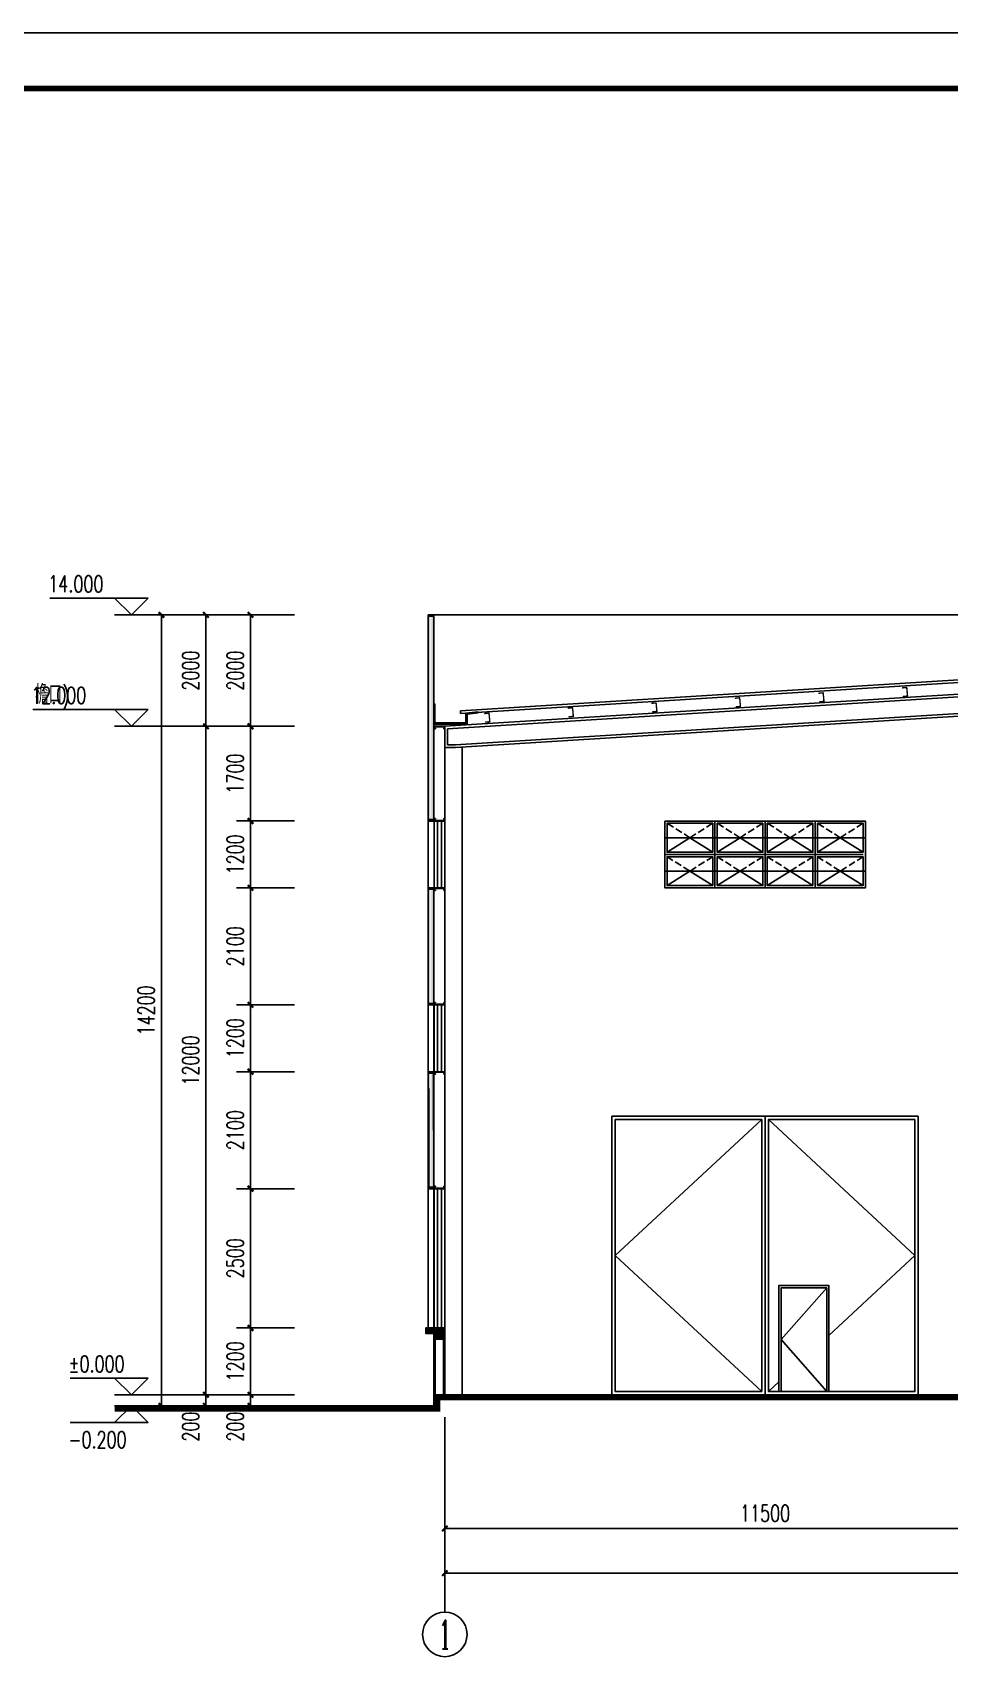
# Model space of a CAD drawing. Extents: x 4267484 to 4395158, y -674551 to -235742.
# Drawn here: x 4310900 to 4327353, y -644614 to -615151 of the extents above; entities that cross this region are included whole.
import ezdxf
from ezdxf.enums import TextEntityAlignment as Align

# ---------------------------------------------------------------- set-up
doc = ezdxf.new("R2010")
doc.units = 0
doc.header["$LTSCALE"] = 1000
doc.header["$MEASUREMENT"] = 0
doc.linetypes.add('DASH', pattern=[0.35, 0.25, -0.1])
doc.layers.get('0').update_dxf_attribs({"linetype": 'CONTINUOUS'})
doc.layers.get('Defpoints').update_dxf_attribs({"linetype": 'CONTINUOUS'})
doc.layers.add('_0', color=7, linetype='CONTINUOUS', lineweight=25)
for name, color, linetype in [('AXIS', 3, 'CONTINUOUS'), ('AXIS_TEXT', 7, 'CONTINUOUS'), ('DIM_ELEV', 3, 'CONTINUOUS'), ('PUB_DIM', 3, 'CONTINUOUS'), ('PUB_HATCH', 8, 'CONTINUOUS'), ('PUB_TEXT', 7, 'CONTINUOUS'), ('PUB_TITLE', 4, 'CONTINUOUS'), ('PUB_WALL', 9, 'CONTINUOUS'), ('STAIR', 5, 'CONTINUOUS'), ('WALL', 2, 'CONTINUOUS'), ('WINDOW', 4, 'CONTINUOUS'), ('剖面', 233, 'CONTINUOUS'), ('建筑外轮廓', 11, 'CONTINUOUS')]:
    doc.layers.add(name, color=color, linetype=linetype)
doc.styles.add('_TCH_AXIS', font='COMPLEX', dxfattribs={"bigfont": 'GBCBIG'})
doc.styles.add('_TCH_DIM', font='SIMPLEX', dxfattribs={"bigfont": 'GBCBIG'})
doc.styles.add('_TCH_DIM_T3', font='SIMPLEX', dxfattribs={"width": 0.705882, "bigfont": 'GBCBIG'})
doc.styles.add('COMPLEX', font='COMPLEX')
doc.dimstyles.new('_TCH_ARCH&&100', dxfattribs={"dimtxt": 297.5, "dimasz": 100, "dimexe": 250, "dimexo": 300, "dimgap": 126.25, "dimtad": 1, "dimdec": 0, "dimzin": 0, "dimdsep": 46, "dimtxsty": '_TCH_DIM_T3', "dimblk": 'ARCHTICK', "dimcen": 0.09, "dimclrt": 7, "dimazin": 2, "dimtfac": 1, "dimtdec": 0, "dimtix": 1, "dimtmove": 2, "dimatfit": 3, "dimfxl": 0, "dimtolj": 1, "dimtzin": 0, "dimarcsym": 0})

# ---------------------------------------------------------------- blocks, each defined once
blk = doc.blocks.new('_ArchTick')
at = {"color": 0, "linetype": 'ByBlock', "const_width": 0.4}
blk.add_lwpolyline([(-0.5, -0.5), (0.5, 0.5)], dxfattribs=at)
blk = doc.blocks.new('*D24')
at = {"layer": 'Defpoints', "color": 0}
for p in [(4314809, -625599), (4315896, -625599), (4315896, -627599)]:
    blk.add_point(p, dxfattribs=at)
at = {"layer": 'PUB_DIM', "color": 0, "lineweight": -2}
for p, q in [((4315596, -625599), (4314559, -625599)), ((4314809, -627599), (4314809, -625599)), ((4315596, -627599), (4314559, -627599))]:
    blk.add_line(p, q, dxfattribs=at)
at = {"layer": 'PUB_DIM', "color": 0, "lineweight": -2, "xscale": 100, "yscale": 100, "zscale": 100}
for p, rotation in [((4314809, -625599), 90), ((4314809, -627599), 270)]:
    blk.add_blockref('_ArchTick', p, dxfattribs=dict(at, rotation=rotation))
at = {"layer": 'PUB_DIM', "color": 7, "insert": (4314534, -626599), "char_height": 297.5, "attachment_point": 5, "rotation": 90, "style": '_TCH_DIM_T3'}
blk.add_mtext('\\A1;2000', dxfattribs=at)
blk = doc.blocks.new('*D25')
at = {"layer": 'Defpoints', "color": 0}
for p in [(4314809, -627599), (4315896, -627599), (4315896, -629299)]:
    blk.add_point(p, dxfattribs=at)
at = {"layer": 'PUB_DIM', "color": 0, "lineweight": -2}
for p, q in [((4315596, -627599), (4314559, -627599)), ((4314809, -629299), (4314809, -627599)), ((4315596, -629299), (4314559, -629299))]:
    blk.add_line(p, q, dxfattribs=at)
at = {"layer": 'PUB_DIM', "color": 0, "lineweight": -2, "xscale": 100, "yscale": 100, "zscale": 100}
for p, rotation in [((4314809, -627599), 90), ((4314809, -629299), 270)]:
    blk.add_blockref('_ArchTick', p, dxfattribs=dict(at, rotation=rotation))
at = {"layer": 'PUB_DIM', "color": 7, "insert": (4314534, -628449), "char_height": 297.5, "attachment_point": 5, "rotation": 90, "style": '_TCH_DIM_T3'}
blk.add_mtext('\\A1;1700', dxfattribs=at)
blk = doc.blocks.new('*D26')
at = {"layer": 'Defpoints', "color": 0}
for p in [(4314809, -629299), (4315896, -629299), (4315896, -630499)]:
    blk.add_point(p, dxfattribs=at)
at = {"layer": 'PUB_DIM', "color": 0, "lineweight": -2}
for p, q in [((4315596, -629299), (4314559, -629299)), ((4314809, -630499), (4314809, -629299)), ((4315596, -630499), (4314559, -630499))]:
    blk.add_line(p, q, dxfattribs=at)
at = {"layer": 'PUB_DIM', "color": 0, "lineweight": -2, "xscale": 100, "yscale": 100, "zscale": 100}
for p, rotation in [((4314809, -629299), 90), ((4314809, -630499), 270)]:
    blk.add_blockref('_ArchTick', p, dxfattribs=dict(at, rotation=rotation))
at = {"layer": 'PUB_DIM', "color": 7, "insert": (4314534, -629899), "char_height": 297.5, "attachment_point": 5, "rotation": 90, "style": '_TCH_DIM_T3'}
blk.add_mtext('\\A1;1200', dxfattribs=at)
blk = doc.blocks.new('*D27')
at = {"layer": 'Defpoints', "color": 0}
for p in [(4314809, -630499), (4315896, -630499), (4315896, -632599)]:
    blk.add_point(p, dxfattribs=at)
at = {"layer": 'PUB_DIM', "color": 0, "lineweight": -2}
for p, q in [((4315596, -630499), (4314559, -630499)), ((4314809, -632599), (4314809, -630499)), ((4315596, -632599), (4314559, -632599))]:
    blk.add_line(p, q, dxfattribs=at)
at = {"layer": 'PUB_DIM', "color": 0, "lineweight": -2, "xscale": 100, "yscale": 100, "zscale": 100}
for p, rotation in [((4314809, -630499), 90), ((4314809, -632599), 270)]:
    blk.add_blockref('_ArchTick', p, dxfattribs=dict(at, rotation=rotation))
at = {"layer": 'PUB_DIM', "color": 7, "insert": (4314534, -631549), "char_height": 297.5, "attachment_point": 5, "rotation": 90, "style": '_TCH_DIM_T3'}
blk.add_mtext('\\A1;2100', dxfattribs=at)
blk = doc.blocks.new('*D28')
at = {"layer": 'Defpoints', "color": 0}
for p in [(4314809, -632599), (4315896, -632599), (4315896, -633799)]:
    blk.add_point(p, dxfattribs=at)
at = {"layer": 'PUB_DIM', "color": 0, "lineweight": -2}
for p, q in [((4315596, -632599), (4314559, -632599)), ((4314809, -633799), (4314809, -632599)), ((4315596, -633799), (4314559, -633799))]:
    blk.add_line(p, q, dxfattribs=at)
at = {"layer": 'PUB_DIM', "color": 0, "lineweight": -2, "xscale": 100, "yscale": 100, "zscale": 100}
for p, rotation in [((4314809, -632599), 90), ((4314809, -633799), 270)]:
    blk.add_blockref('_ArchTick', p, dxfattribs=dict(at, rotation=rotation))
at = {"layer": 'PUB_DIM', "color": 7, "insert": (4314534, -633199), "char_height": 297.5, "attachment_point": 5, "rotation": 90, "style": '_TCH_DIM_T3'}
blk.add_mtext('\\A1;1200', dxfattribs=at)
blk = doc.blocks.new('*D29')
at = {"layer": 'Defpoints', "color": 0}
for p in [(4314809, -633799), (4315896, -633799), (4315896, -635899)]:
    blk.add_point(p, dxfattribs=at)
at = {"layer": 'PUB_DIM', "color": 0, "lineweight": -2}
for p, q in [((4315596, -633799), (4314559, -633799)), ((4314809, -635899), (4314809, -633799)), ((4315596, -635899), (4314559, -635899))]:
    blk.add_line(p, q, dxfattribs=at)
at = {"layer": 'PUB_DIM', "color": 0, "lineweight": -2, "xscale": 100, "yscale": 100, "zscale": 100}
for p, rotation in [((4314809, -633799), 90), ((4314809, -635899), 270)]:
    blk.add_blockref('_ArchTick', p, dxfattribs=dict(at, rotation=rotation))
at = {"layer": 'PUB_DIM', "color": 7, "insert": (4314534, -634849), "char_height": 297.5, "attachment_point": 5, "rotation": 90, "style": '_TCH_DIM_T3'}
blk.add_mtext('\\A1;2100', dxfattribs=at)
blk = doc.blocks.new('*D30')
at = {"layer": 'Defpoints', "color": 0}
for p in [(4314809, -635899), (4315896, -635899), (4315896, -638399)]:
    blk.add_point(p, dxfattribs=at)
at = {"layer": 'PUB_DIM', "color": 0, "lineweight": -2}
for p, q in [((4315596, -635899), (4314559, -635899)), ((4314809, -638399), (4314809, -635899)), ((4315596, -638399), (4314559, -638399))]:
    blk.add_line(p, q, dxfattribs=at)
at = {"layer": 'PUB_DIM', "color": 0, "lineweight": -2, "xscale": 100, "yscale": 100, "zscale": 100}
for p, rotation in [((4314809, -635899), 90), ((4314809, -638399), 270)]:
    blk.add_blockref('_ArchTick', p, dxfattribs=dict(at, rotation=rotation))
at = {"layer": 'PUB_DIM', "color": 7, "insert": (4314534, -637149), "char_height": 297.5, "attachment_point": 5, "rotation": 90, "style": '_TCH_DIM_T3'}
blk.add_mtext('\\A1;2500', dxfattribs=at)
blk = doc.blocks.new('*D31')
at = {"layer": 'Defpoints', "color": 0}
for p in [(4314809, -638399), (4315896, -638399), (4315896, -639599)]:
    blk.add_point(p, dxfattribs=at)
at = {"layer": 'PUB_DIM', "color": 0, "lineweight": -2}
for p, q in [((4315596, -638399), (4314559, -638399)), ((4314809, -639599), (4314809, -638399)), ((4315596, -639599), (4314559, -639599))]:
    blk.add_line(p, q, dxfattribs=at)
at = {"layer": 'PUB_DIM', "color": 0, "lineweight": -2, "xscale": 100, "yscale": 100, "zscale": 100}
for p, rotation in [((4314809, -638399), 90), ((4314809, -639599), 270)]:
    blk.add_blockref('_ArchTick', p, dxfattribs=dict(at, rotation=rotation))
at = {"layer": 'PUB_DIM', "color": 7, "insert": (4314534, -638999), "char_height": 297.5, "attachment_point": 5, "rotation": 90, "style": '_TCH_DIM_T3'}
blk.add_mtext('\\A1;1200', dxfattribs=at)
blk = doc.blocks.new('*D32')
at = {"layer": 'Defpoints', "color": 0}
for p in [(4314809, -639599), (4315896, -639599), (4315896, -639799)]:
    blk.add_point(p, dxfattribs=at)
at = {"layer": 'PUB_DIM', "color": 0, "lineweight": -2}
for p, q in [((4315596, -639599), (4314559, -639599)), ((4314809, -639599), (4314809, -639499)), ((4314809, -639799), (4314809, -639599)), ((4315596, -639799), (4314559, -639799)), ((4314809, -639799), (4314809, -639899))]:
    blk.add_line(p, q, dxfattribs=at)
at = {"layer": 'PUB_DIM', "color": 0, "lineweight": -2, "xscale": 100, "yscale": 100, "zscale": 100}
for p, rotation in [((4314809, -639599), 270), ((4314809, -639799), 90)]:
    blk.add_blockref('_ArchTick', p, dxfattribs=dict(at, rotation=rotation))
at = {"layer": 'PUB_DIM', "color": 7, "insert": (4314534, -640169), "char_height": 297.5, "attachment_point": 5, "rotation": 90, "style": '_TCH_DIM_T3'}
blk.add_mtext('\\A1;200', dxfattribs=at)
blk = doc.blocks.new('*D33')
at = {"layer": 'Defpoints', "color": 0}
for p in [(4313209, -625599), (4314796, -625599), (4314796, -639799)]:
    blk.add_point(p, dxfattribs=at)
at = {"layer": 'PUB_DIM', "color": 0, "lineweight": -2}
for p, q in [((4314496, -625599), (4312959, -625599)), ((4313209, -639799), (4313209, -625599)), ((4314496, -639799), (4312959, -639799))]:
    blk.add_line(p, q, dxfattribs=at)
at = {"layer": 'PUB_DIM', "color": 0, "lineweight": -2, "xscale": 100, "yscale": 100, "zscale": 100}
for p, rotation in [((4313209, -625599), 90), ((4313209, -639799), 270)]:
    blk.add_blockref('_ArchTick', p, dxfattribs=dict(at, rotation=rotation))
at = {"layer": 'PUB_DIM', "color": 7, "insert": (4312934, -632699), "char_height": 297.5, "attachment_point": 5, "rotation": 90, "style": '_TCH_DIM_T3'}
blk.add_mtext('\\A1;14200', dxfattribs=at)
blk = doc.blocks.new('*D34')
at = {"layer": 'Defpoints', "color": 0}
for p in [(4314009, -625599), (4314796, -625599), (4314796, -627599)]:
    blk.add_point(p, dxfattribs=at)
at = {"layer": 'PUB_DIM', "color": 0, "lineweight": -2}
for p, q in [((4314496, -625599), (4313759, -625599)), ((4314009, -627599), (4314009, -625599)), ((4314496, -627599), (4313759, -627599))]:
    blk.add_line(p, q, dxfattribs=at)
at = {"layer": 'PUB_DIM', "color": 0, "lineweight": -2, "xscale": 100, "yscale": 100, "zscale": 100}
for p, rotation in [((4314009, -625599), 90), ((4314009, -627599), 270)]:
    blk.add_blockref('_ArchTick', p, dxfattribs=dict(at, rotation=rotation))
at = {"layer": 'PUB_DIM', "color": 7, "insert": (4313734, -626599), "char_height": 297.5, "attachment_point": 5, "rotation": 90, "style": '_TCH_DIM_T3'}
blk.add_mtext('\\A1;2000', dxfattribs=at)
blk = doc.blocks.new('*D35')
at = {"layer": 'Defpoints', "color": 0}
for p in [(4314009, -627599), (4314796, -627599), (4314796, -639599)]:
    blk.add_point(p, dxfattribs=at)
at = {"layer": 'PUB_DIM', "color": 0, "lineweight": -2}
for p, q in [((4314496, -627599), (4313759, -627599)), ((4314009, -639599), (4314009, -627599)), ((4314496, -639599), (4313759, -639599))]:
    blk.add_line(p, q, dxfattribs=at)
at = {"layer": 'PUB_DIM', "color": 0, "lineweight": -2, "xscale": 100, "yscale": 100, "zscale": 100}
for p, rotation in [((4314009, -627599), 90), ((4314009, -639599), 270)]:
    blk.add_blockref('_ArchTick', p, dxfattribs=dict(at, rotation=rotation))
at = {"layer": 'PUB_DIM', "color": 7, "insert": (4313734, -633599), "char_height": 297.5, "attachment_point": 5, "rotation": 90, "style": '_TCH_DIM_T3'}
blk.add_mtext('\\A1;12000', dxfattribs=at)
blk = doc.blocks.new('*D36')
at = {"layer": 'Defpoints', "color": 0}
for p in [(4314009, -639599), (4314796, -639599), (4314796, -639799)]:
    blk.add_point(p, dxfattribs=at)
at = {"layer": 'PUB_DIM', "color": 0, "lineweight": -2}
for p, q in [((4314496, -639599), (4313759, -639599)), ((4314009, -639599), (4314009, -639499)), ((4314009, -639799), (4314009, -639599)), ((4314496, -639799), (4313759, -639799)), ((4314009, -639799), (4314009, -639899))]:
    blk.add_line(p, q, dxfattribs=at)
at = {"layer": 'PUB_DIM', "color": 0, "lineweight": -2, "xscale": 100, "yscale": 100, "zscale": 100}
for p, rotation in [((4314009, -639599), 270), ((4314009, -639799), 90)]:
    blk.add_blockref('_ArchTick', p, dxfattribs=dict(at, rotation=rotation))
at = {"layer": 'PUB_DIM', "color": 7, "insert": (4313734, -640169), "char_height": 297.5, "attachment_point": 5, "rotation": 90, "style": '_TCH_DIM_T3'}
blk.add_mtext('\\A1;200', dxfattribs=at)
blk = doc.blocks.new('*D37')
at = {"layer": 'AXIS', "color": 0, "lineweight": -2}
for p, q in [((4318298, -640300), (4318298, -642250)), ((4329798, -640300), (4329798, -642250)), ((4318298, -642000), (4329798, -642000))]:
    blk.add_line(p, q, dxfattribs=at)
at = {"layer": 'Defpoints', "color": 0}
for p in [(4318298, -640000), (4329798, -640000), (4329798, -642000)]:
    blk.add_point(p, dxfattribs=at)
at = {"layer": 'AXIS', "color": 0, "lineweight": -2, "xscale": 100, "yscale": 100, "zscale": 100, "rotation": 180}
blk.add_blockref('_ArchTick', (4318298, -642000), dxfattribs=at)
at = {"layer": 'AXIS', "color": 0, "lineweight": -2, "xscale": 100, "yscale": 100, "zscale": 100}
blk.add_blockref('_ArchTick', (4329798, -642000), dxfattribs=at)
at = {"layer": 'AXIS', "color": 7, "insert": (4324048, -641725), "char_height": 297.5, "attachment_point": 5, "style": '_TCH_DIM_T3'}
blk.add_mtext('\\A1;11500', dxfattribs=at)
blk = doc.blocks.new('*D43')
at = {"layer": 'AXIS', "color": 0, "lineweight": -2}
for p, q in [((4318298, -640300), (4318298, -643050)), ((4365298, -640300), (4365298, -643050)), ((4318298, -642800), (4365298, -642800))]:
    blk.add_line(p, q, dxfattribs=at)
at = {"layer": 'Defpoints', "color": 0}
for p in [(4318298, -640000), (4365298, -640000), (4365298, -642800)]:
    blk.add_point(p, dxfattribs=at)
at = {"layer": 'AXIS', "color": 0, "lineweight": -2, "xscale": 100, "yscale": 100, "zscale": 100, "rotation": 180}
blk.add_blockref('_ArchTick', (4318298, -642800), dxfattribs=at)
at = {"layer": 'AXIS', "color": 0, "lineweight": -2, "xscale": 100, "yscale": 100, "zscale": 100}
blk.add_blockref('_ArchTick', (4365298, -642800), dxfattribs=at)
at = {"layer": 'AXIS', "color": 7, "insert": (4341798, -642525), "char_height": 297.5, "attachment_point": 5, "style": '_TCH_DIM_T3'}
blk.add_mtext('\\A1;47000', dxfattribs=at)
blk = doc.blocks.new('C-3015')
at = {"layer": 'PUB_HATCH', "linetype": 'DASH', "ltscale": 0.5}
for p, q in [((733687, 126065), (733277, 126325)), ((733687, 126065), (734097, 126325)), ((734587, 126065), (734177, 126325)), ((734587, 126065), (734997, 126325)), ((735487, 126065), (735077, 126325)), ((735487, 126065), (735897, 126325)), ((736387, 126065), (735977, 126325)), ((736387, 126065), (736797, 126325)), ((733277, 125725), (733687, 125465)), ((734097, 125725), (733687, 125465)), ((734177, 125725), (734587, 125465)), ((734997, 125725), (734587, 125465)), ((735077, 125725), (735487, 125465)), ((735897, 125725), (735487, 125465)), ((735977, 125725), (736387, 125465)), ((736797, 125725), (736387, 125465))]:
    blk.add_line(p, q, dxfattribs=at)
at = {"layer": 'PUB_HATCH'}
for p, q in [((736837, 126065), (733237, 126065)), ((733687, 126065), (733277, 125805)), ((733687, 126065), (734097, 125805)), ((734587, 126065), (734177, 125805)), ((734587, 126065), (734997, 125805)), ((735487, 126065), (735077, 125805)), ((735487, 126065), (735897, 125805)), ((736387, 126065), (735977, 125805)), ((736387, 126065), (736797, 125805)), ((736837, 125465), (733237, 125465)), ((733277, 125205), (733687, 125465)), ((734097, 125205), (733687, 125465)), ((734177, 125205), (734587, 125465)), ((734997, 125205), (734587, 125465)), ((735077, 125205), (735487, 125465)), ((735897, 125205), (735487, 125465)), ((735977, 125205), (736387, 125465)), ((736797, 125205), (736387, 125465))]:
    blk.add_line(p, q, dxfattribs=at)
at = {"layer": 'WINDOW', "color": 160}
for p, q in [((734137, 125165), (734137, 126365)), ((735037, 125165), (735037, 126365)), ((735937, 125165), (735937, 126365)), ((736797, 125765), (733237, 125765))]:
    blk.add_line(p, q, dxfattribs=at)
for points in [[(733237, 126365), (736837, 126365), (736837, 125165), (733237, 125165)], [(734097, 126325), (733277, 126325), (733277, 125805), (734097, 125805)], [(734177, 126325), (734997, 126325), (734997, 125805), (734177, 125805)], [(735897, 126325), (735077, 126325), (735077, 125805), (735897, 125805)], [(735977, 126325), (736797, 126325), (736797, 125805), (735977, 125805)], [(734097, 125205), (733277, 125205), (733277, 125725), (734097, 125725)], [(734177, 125205), (734997, 125205), (734997, 125725), (734177, 125725)], [(735897, 125205), (735077, 125205), (735077, 125725), (735897, 125725)], [(735977, 125205), (736797, 125205), (736797, 125725), (735977, 125725)]]:
    blk.add_lwpolyline(points, close=True, dxfattribs=at)
blk = doc.blocks.new('A$C41676D77')
for p, q in [((0, 45), (0, 0)), ((10, 45), (0, 45)), ((10, 45), (20, 45)), ((10, 35), (10, 10)), ((10, 35), (20, 35)), ((180, 10), (10, 10)), ((20, 35), (20, 45)), ((180, 45), (170, 45)), ((170, 35), (170, 45)), ((180, 35), (170, 35)), ((190, 45), (180, 45)), ((180, 35), (180, 10)), ((190, 45), (190, 0)), ((190, 0), (0, 0))]:
    blk.add_line(p, q)
blk = doc.blocks.new('_AXISO')
blk.add_circle((0, 0), 0.5)
at = {"layer": 'AXIS_TEXT', "style": 'COMPLEX', "width": 1.041667}
blk.add_attdef('A', text='', height=0.56, dxfattribs=at).set_placement((-0.25, -0.28), (0.25, -0.28), align=Align.FIT)

msp = doc.modelspace()

# ---------------------------------------------------------------- hatches: boundary and pattern name
for points in [[(4326580.9, -626925.8, 0.4142136), (4326570, -626916.8), (4326515.2, -626921.8, -0.4142136), (4326504.3, -626912.8), (4326503.9, -626907.8, -0.4142136), (4326512.9, -626896.9), (4326592.6, -626889.6, -0.4142136), (4326603.5, -626898.6), (4326618.1, -627058, -0.4142136), (4326609, -627068.8), (4326529.4, -627076.1, -0.4142136), (4326518.5, -627067.1), (4326518.1, -627062.1, -0.4142136), (4326527.1, -627051.3), (4326581.9, -627046.2, 0.4142136), (4326590.9, -627035.4)], [(4320580.9, -627290.2, 0.4142136), (4320570, -627281.2), (4320515.2, -627286.2, -0.4142136), (4320504.3, -627277.1), (4320503.9, -627272.2, -0.4142136), (4320512.9, -627261.3), (4320592.6, -627254, -0.4142136), (4320603.5, -627263), (4320618.1, -627422.4, -0.4142136), (4320609, -627433.2), (4320529.4, -627440.5, -0.4142136), (4320518.5, -627431.5), (4320518.1, -627426.5, -0.4142136), (4320527.1, -627415.6), (4320581.9, -627410.6, 0.4142136), (4320590.9, -627399.7)], [(4322080.9, -627202.4, 0.4142136), (4322070, -627193.3), (4322015.2, -627198.4, -0.4142136), (4322004.3, -627189.3), (4322003.9, -627184.3, -0.4142136), (4322012.9, -627173.5), (4322092.6, -627166.2, -0.4142136), (4322103.5, -627175.2), (4322118.1, -627334.5, -0.4142136), (4322109, -627345.4), (4322029.4, -627352.7, -0.4142136), (4322018.5, -627343.7), (4322018.1, -627338.7, -0.4142136), (4322027.1, -627327.8), (4322081.9, -627322.8, 0.4142136), (4322090.9, -627311.9)], [(4323580.9, -627111, 0.4142136), (4323570, -627102), (4323515.2, -627107, -0.4142136), (4323504.3, -627098), (4323503.9, -627093, -0.4142136), (4323512.9, -627082.1), (4323592.6, -627074.8, -0.4142136), (4323603.5, -627083.9), (4323618.1, -627243.2, -0.4142136), (4323609, -627254.1), (4323529.4, -627261.4, -0.4142136), (4323518.5, -627252.3), (4323518.1, -627247.3, -0.4142136), (4323527.1, -627236.5), (4323581.9, -627231.4, 0.4142136), (4323590.9, -627220.6)], [(4325080.9, -627022.3, 0.4142136), (4325070, -627013.2), (4325015.2, -627018.2, -0.4142136), (4325004.3, -627009.2), (4325003.9, -627004.2, -0.4142136), (4325012.9, -626993.3), (4325092.6, -626986, -0.4142136), (4325103.5, -626995.1), (4325118.1, -627154.4, -0.4142136), (4325109, -627165.3), (4325029.4, -627172.6, -0.4142136), (4325018.5, -627163.5), (4325018.1, -627158.6, -0.4142136), (4325027.1, -627147.7), (4325081.9, -627142.7, 0.4142136), (4325090.9, -627131.8)], [(4319080.9, -627386.6, 0.4142136), (4319070, -627377.6), (4319015.2, -627382.6, -0.4142136), (4319004.3, -627373.5), (4319003.9, -627368.6, -0.4142136), (4319012.9, -627357.7), (4319092.6, -627350.4, -0.4142136), (4319103.5, -627359.4), (4319118.1, -627518.8, -0.4142136), (4319109, -627529.6), (4319029.4, -627536.9, -0.4142136), (4319018.5, -627527.9), (4319018.1, -627522.9, -0.4142136), (4319027.1, -627512), (4319081.9, -627507, 0.4142136), (4319090.9, -627496.2)], [(4318298, -638399.3), (4318298, -638599.3), (4318098, -638599.3), (4318098, -638499.3), (4317958, -638499.3), (4317958, -638399.3)]]:
    msp.add_hatch(color=256).paths.add_polyline_path(points)
at = {"layer": 'PUB_WALL'}
for points in [[(4317998, -629299.3), (4317998, -625599.3), (4318038, -625599.3), (4318038, -629299.3)], [(4317998, -625599.3), (4318098, -625599.3), (4318098, -625639.3), (4317998, -625639.3)], [(4318098, -629299.3), (4318098, -625599.3), (4318058, -625599.3), (4318058, -629299.3)], [(4317998, -629299.3), (4318098, -629299.3), (4318098, -629259.3), (4317998, -629259.3)], [(4317998, -632599.3), (4317998, -630499.3), (4318038, -630499.3), (4318038, -632599.3)], [(4317998, -630499.3), (4318098, -630499.3), (4318098, -630539.3), (4317998, -630539.3)], [(4318098, -632599.3), (4318098, -630499.3), (4318058, -630499.3), (4318058, -632599.3)], [(4317998, -632599.3), (4318098, -632599.3), (4318098, -632559.3), (4317998, -632559.3)], [(4317998, -635899.3), (4317997.5, -633799.3), (4318037.5, -633799.3), (4318038, -635899.3)], [(4317997.5, -633799.3), (4318097.5, -633799.3), (4318097.6, -633839.3), (4317997.6, -633839.3)], [(4318098, -635899.3), (4318097.5, -633799.3), (4318057.5, -633799.3), (4318058, -635899.3)], [(4317998, -635899.3), (4318098, -635899.3), (4318098, -635859.3), (4317998, -635859.3)]]:
    msp.add_hatch(color=256, dxfattribs=at).paths.add_polyline_path(points)

# ---------------------------------------------------------------- linework, layer by layer
for p, q in [((4318008, -629299.3), (4318008, -629273)), ((4318008, -629299.3), (4318008, -629273)), ((4318008, -632599.3), (4318008, -632573)), ((4318008, -632599.3), (4318008, -632573)), ((4318008.4, -635273), (4318008.4, -634099.3)), ((4318008.4, -635273), (4318008.4, -634099.3)), ((4318298.4, -638399.3), (4318298.4, -635899.3)), ((4318008, -638399.3), (4318008, -638419.3)), ((4318008, -638399.3), (4318008, -638419.3))]:
    msp.add_line(p, q)
for points in [[(4317958, -638399.3), (4317958, -638499.3), (4318098, -638499.3), (4318098, -638599.3), (4318298, -638599.3), (4318298, -638399.3), (4317958, -638399.3)], [(4317958, -638399.3), (4317958, -638499.3), (4318098, -638499.3), (4318098, -638599.3), (4318298, -638599.3), (4318298, -638399.3), (4317958, -638399.3)], [(4312369.9, -639799.3), (4318118, -639799.3), (4318118, -639599.3), (4341798, -639599.3)]]:
    msp.add_lwpolyline(points)
at = {"const_width": 100}
msp.add_lwpolyline([(4312369.9, -639849.3), (4318168, -639849.3), (4318168, -639649.3), (4341798, -639649.3)], dxfattribs=at)
at = {"layer": '_0', "color": 0}
msp.add_line((4317998, -625599.3), (4341705.6, -625598.7), dxfattribs=at)
at = {"layer": '_0'}
for points in [[(4317998, -625599.3), (4317998, -638399.3)], [(4318098, -632599.3), (4318098, -638399.3)]]:
    msp.add_lwpolyline(points, dxfattribs=at)
at = {"layer": 'AXIS', "color": 0}
msp.add_line((4318298, -639999.9), (4318298, -643499.9), dxfattribs=at)
at = {"layer": 'DIM_ELEV'}
for p, q in [((4312969.9, -625296.8), (4311208.1, -625296.8)), ((4312669.9, -625596.8), (4312369.9, -625296.8)), ((4312669.9, -625596.8), (4312969.9, -625296.8)), ((4313369.9, -625596.8), (4312369.9, -625596.8)), ((4312969.9, -627299.3), (4310901, -627299.3)), ((4312669.9, -627599.3), (4312369.9, -627299.3)), ((4312669.9, -627599.3), (4312969.9, -627299.3)), ((4313369.9, -627599.3), (4312369.9, -627599.3)), ((4312969.9, -639299.3), (4311571, -639299.3)), ((4312669.9, -639599.3), (4312369.9, -639299.3)), ((4312669.9, -639599.3), (4312969.9, -639299.3)), ((4313798.6, -639599.3), (4312369.9, -639599.3)), ((4312669.9, -639799.3), (4312369.9, -640099.3)), ((4313369.9, -639799.3), (4312369.9, -639799.3)), ((4312669.9, -639799.3), (4312969.9, -640099.3)), ((4312969.9, -640099.3), (4311571, -640099.3))]:
    msp.add_line(p, q, dxfattribs=at)
at = {"layer": 'PUB_DIM'}
for p, q in [((4315296.5, -625598.8), (4312369.9, -625598.8)), ((4315296.5, -627599.3), (4312369.9, -627599.3)), ((4315296.5, -639599.3), (4312369.9, -639599.3))]:
    msp.add_line(p, q, dxfattribs=at)
at = {"layer": 'PUB_TITLE', "color": 4}
msp.add_lwpolyline([(4301057.7, -674551), (4385157.7, -674551), (4385157.7, -615151), (4301057.7, -615151)], close=True, dxfattribs=at)
at = {"layer": 'PUB_TITLE', "color": 4, "const_width": 100}
msp.add_lwpolyline([(4303557.7, -673551), (4384157.7, -673551), (4384157.7, -616151), (4303557.7, -616151)], close=True, dxfattribs=at)
at = {"layer": 'STAIR', "color": 5}
for p, q in [((4341705.6, -625599.3), (4317998, -625598.8)), ((4341705.6, -625879.4), (4318578, -627320)), ((4341705.6, -625929.6), (4318578, -627370.3)), ((4341705.6, -626130.3), (4318298, -627599.3)), ((4341705.6, -626180.6), (4318348, -627644.5)), ((4341705.6, -626482.3), (4318488.4, -627932)), ((4341705.6, -626532.5), (4318490.9, -627982)), ((4318578, -627320), (4318578, -627370.3)), ((4318348, -627644.5), (4318348, -627932)), ((4318348, -627644.5), (4318348, -627921)), ((4318297.5, -627982), (4318490.9, -627982)), ((4318347.5, -627932), (4318488.4, -627932))]:
    msp.add_line(p, q, dxfattribs=at)
msp.add_lwpolyline([(4318607.6, -627974.7), (4318607.6, -639599.3)], dxfattribs=at)
msp.add_lwpolyline([(4318607.6, -627974.7), (4318607.6, -639599.3)], dxfattribs=at)
at = {"layer": 'WALL'}
for p, q in [((4317998, -629299.3), (4317998, -625599.3)), ((4317998, -625599.3), (4318098, -625599.3)), ((4318098, -629299.3), (4318098, -625599.3)), ((4317998, -629299.3), (4318098, -629299.3)), ((4318108, -629299.3), (4317998, -629299.3)), ((4318108, -629299.3), (4318008, -629299.3)), ((4317998, -632599.3), (4317998, -630499.3)), ((4317998, -630499.3), (4318098, -630499.3)), ((4318098, -632599.3), (4318098, -630499.3)), ((4317998, -632599.3), (4318098, -632599.3)), ((4318108, -632599.3), (4317998, -632599.3)), ((4318108, -632599.3), (4318008, -632599.3)), ((4317998, -635899.3), (4317997.5, -633799.3)), ((4317997.5, -633799.3), (4318097.5, -633799.3)), ((4318098, -635899.3), (4318097.5, -633799.3)), ((4318008.4, -635899.3), (4318008.4, -634099.3)), ((4318008.4, -635899.3), (4318008.4, -634099.3)), ((4317998, -635899.3), (4318098, -635899.3)), ((4318108, -638399.3), (4318008, -638399.3)), ((4318108, -638399.3), (4318008, -638399.3))]:
    msp.add_line(p, q, dxfattribs=at)
at = {"layer": 'WALL', "const_width": 40}
msp.add_lwpolyline([(4318278, -639599.3), (4318278, -638419.3), (4317978, -638419.3), (4317978, -638479.3), (4318118, -638479.3), (4318118, -639799.3)], dxfattribs=at)
msp.add_lwpolyline([(4318278, -639599.3), (4318278, -638419.3), (4317978, -638419.3), (4317978, -638479.3), (4318118, -638479.3), (4318118, -639799.3)], dxfattribs=at)
at = {"layer": 'WALL'}
msp.add_lwpolyline([(4318298, -639599.3), (4318298, -638399.3), (4317958, -638399.3), (4317958, -638499.3), (4318098, -638499.3), (4318098, -639799.3)], dxfattribs=at)
msp.add_lwpolyline([(4318298, -639599.3), (4318298, -638399.3), (4317958, -638399.3), (4317958, -638499.3), (4318098, -638499.3), (4318098, -639799.3)], dxfattribs=at)
at = {"layer": 'WINDOW'}
for p, q in [((4318108, -629299.3), (4318108, -630499.3)), ((4318108, -629299.3), (4318108, -630499.3)), ((4318168, -629299.3), (4318168, -630499.3)), ((4318168, -629299.3), (4318168, -630499.3)), ((4318238, -629299.3), (4318238, -630499.3)), ((4318238, -629299.3), (4318238, -630499.3)), ((4318297.5, -629299.3), (4318297.5, -630499.3)), ((4318108, -632599.3), (4318108, -633799.3)), ((4318108, -632599.3), (4318108, -633799.3)), ((4318168, -632599.3), (4318168, -633799.3)), ((4318168, -632599.3), (4318168, -633799.3)), ((4318238, -632599.3), (4318238, -633799.3)), ((4318238, -632599.3), (4318238, -633799.3)), ((4318297.5, -632599.3), (4318297.5, -633799.3)), ((4321298, -639599.3), (4321298, -634599.3)), ((4321298, -634599.3), (4326798, -634599.3)), ((4324048, -634599.3), (4324048, -639599.3)), ((4326798, -634599.3), (4326798, -639599.3)), ((4318108.4, -635899.3), (4318108.4, -638399.3)), ((4318168.4, -635899.3), (4318168.4, -638399.3)), ((4318238.4, -635899.3), (4318238.4, -638399.3)), ((4318298, -635899.3), (4318298, -638399.3))]:
    msp.add_line(p, q, dxfattribs=at)
for points in [[(4321358, -634659.3), (4323988, -634659.3), (4323988, -639539.3), (4321358, -639539.3)], [(4326738, -634659.3), (4324108, -634659.3), (4324108, -639539.3), (4326738, -639539.3)]]:
    msp.add_lwpolyline(points, close=True, dxfattribs=at)
for points in [[(4323988, -634659.3), (4321358, -637099.3), (4323988, -639539.3)], [(4324108, -634659.3), (4326738, -637099.3), (4325193.8, -638531.9)], [(4324293.8, -639539.3), (4324293.8, -637639.3), (4325193.8, -637639.3), (4325193.8, -639539.3)], [(4324333.8, -639539.3), (4324333.8, -637679.3), (4325153.8, -637679.3), (4325153.8, -639539.3)], [(4325153.8, -637679.3), (4324333.8, -638609.3), (4325153.8, -639539.3)], [(4324293.8, -639366.9), (4324108, -639539.3)]]:
    msp.add_lwpolyline(points, dxfattribs=at)
at = {"layer": '剖面'}
for p, q in [((4318098, -627194.2), (4318098, -627559.5)), ((4318118, -627194.2), (4318098, -627194.2)), ((4318098, -627194.2), (4318098, -627559.5)), ((4318118, -627194.2), (4318098, -627194.2)), ((4318118, -627194.2), (4318118, -627539.5)), ((4318118, -627194.2), (4318118, -627539.5)), ((4318698, -627559.5), (4318098, -627559.5)), ((4318698, -627559.5), (4318098, -627559.5)), ((4318678, -627539.5), (4318118, -627539.5)), ((4318678, -627539.5), (4318118, -627539.5)), ((4318678, -627361.1), (4318897.4, -627339.1)), ((4318678, -627361.1), (4318897.4, -627339.1)), ((4318678, -627361.1), (4318678, -627539.5)), ((4318678, -627361.1), (4318678, -627539.5)), ((4318698, -627379.2), (4318899.4, -627359)), ((4318698, -627379.2), (4318899.4, -627359)), ((4318698, -627379.2), (4318698, -627559.5)), ((4318698, -627379.2), (4318698, -627559.5)), ((4318899.4, -627359), (4318897.4, -627339.1)), ((4318899.4, -627359), (4318897.4, -627339.1))]:
    msp.add_line(p, q, dxfattribs=at)
at = {"layer": '建筑外轮廓', "color": 11}
for points in [[(4318298.4, -638399.3), (4318298, -627599.3)], [(4318298, -627999.8), (4318298, -627599.3)], [(4318009.1, -634099.3), (4318009.1, -635799.3)], [(4318009.1, -634099.3), (4318009.1, -635799.3)]]:
    msp.add_lwpolyline(points, dxfattribs=at)

# ---------------------------------------------------------------- block references
at = {"rotation": 180}
for p in [(4318298, -627599.3), (4318298, -627599.3), (4318297.5, -630499.3), (4318297.5, -633799.3)]:
    msp.add_blockref('A$C41676D77', p, dxfattribs=at)
at = {"xscale": -1}
for p in [(4318297.5, -629299.3), (4318298, -629299.3), (4318297.5, -632599.3), (4318298, -632599.3), (4318298, -635899.3), (4318298, -635899.3)]:
    msp.add_blockref('A$C41676D77', p, dxfattribs=at)
msp.add_blockref('C-3015', (3589011.1, -755664.4))
at = {"layer": 'AXIS', "color": 0}
ref = msp.add_blockref('_AXISO', (4318298, -643899.9), dxfattribs=dict(at, xscale=800, yscale=800, zscale=800))
ref.add_attrib('A', '1', dxfattribs={"layer": 'AXIS_TEXT', "color": 0, "height": 514.7, "style": '_TCH_AXIS'}).set_placement((4318187.7, -644157.2), (4318408.3, -644157.2), align=Align.FIT)

# ---------------------------------------------------------------- texts
at = {"layer": 'PUB_TEXT', "style": '_TCH_DIM', "width": 0.705882}
for s, p in [('14.000', (4311178.1, -625191.8)), ('12.000', (4310871, -627194.3)), (')', (4311432.5, -627194.3)), ('%%P0.000', (4311541, -639194.3)), ('-0.200', (4311541, -640554.3))]:
    msp.add_text(s, height=297.5, dxfattribs=at).set_placement(p)
at = {"layer": 'PUB_TEXT', "style": '_TCH_DIM'}
msp.add_text('檐口', height=337.59, dxfattribs=at).set_placement((4310941, -627194.3))

# ---------------------------------------------------------------- dimensions: what is measured, and where the dimension line sits
at = {"layer": 'AXIS', "color": 0}
for p2, distance, picture, middle in [((4329798, -639999.9), -2000, '*D37', (4324048, -641724.9)), ((4365298, -639999.9), -2800, '*D43', (4341798, -642524.9))]:
    dim = msp.add_aligned_dim(p1=(4318298, -639999.9), p2=p2, distance=distance, dimstyle='_TCH_ARCH&&100', dxfattribs=at)
    dim.commit()
    dim.dimension.update_dxf_attribs({"geometry": picture, "text_midpoint": middle})
at = {"layer": 'PUB_DIM'}
for p1, p2, distance, picture, middle in [((4314796.4504, -639799.2527), (4314796.4504, -625598.7589), 1587.7287, '*D33', (4312933.7217, -632699.0058)), ((4314796.4504, -627599.2527), (4314796.4504, -625598.7589), 787.7287, '*D34', (4313733.7217, -626599.0058)), ((4315896.4504, -627599.2527), (4315896.4504, -625598.7589), 1087.7287, '*D24', (4314533.7217, -626599.0058)), ((4314796.5, -639599.3), (4314796.5, -627599.3), 787.7, '*D35', (4313733.7, -633599.3)), ((4315896.5, -629299.3), (4315896.5, -627599.3), 1087.7, '*D25', (4314533.7, -628449.3)), ((4315896.5, -630499.3), (4315896.5, -629299.3), 1087.7, '*D26', (4314533.7, -629899.3)), ((4315896.5, -632599.3), (4315896.5, -630499.3), 1087.7, '*D27', (4314533.7, -631549.3)), ((4315896.5, -633799.4), (4315896.5, -632599.3), 1087.7, '*D28', (4314533.7, -633199.3)), ((4315896.5, -635899.4), (4315896.5, -633799.4), 1087.7, '*D29', (4314533.7, -634849.4)), ((4315896.5, -638399.3), (4315896.5, -635899.4), 1087.7, '*D30', (4314533.7, -637149.3)), ((4315896.5, -639599.3), (4315896.5, -638399.3), 1087.7, '*D31', (4314533.7, -638999.3))]:
    dim = msp.add_aligned_dim(p1=p1, p2=p2, distance=distance, dimstyle='_TCH_ARCH&&100', dxfattribs=at)
    dim.commit()
    dim.dimension.update_dxf_attribs({"geometry": picture, "text_midpoint": middle})
for base, p1, p2, picture, middle in [((4314008.7, -639599.3), (4314796.5, -639799.3), (4314796.5, -639599.3), '*D36', (4313733.7, -640169.3)), ((4314808.7, -639599.3), (4315896.5, -639799.3), (4315896.5, -639599.3), '*D32', (4314533.7, -640169.3))]:
    dim = msp.add_linear_dim(base=base, p1=p1, p2=p2, angle=90, dimstyle='_TCH_ARCH&&100', dxfattribs=at)
    dim.commit()
    dim.dimension.update_dxf_attribs({"geometry": picture, "text_midpoint": middle, "dimtype": 129})

doc.saveas('drawing.dxf')
